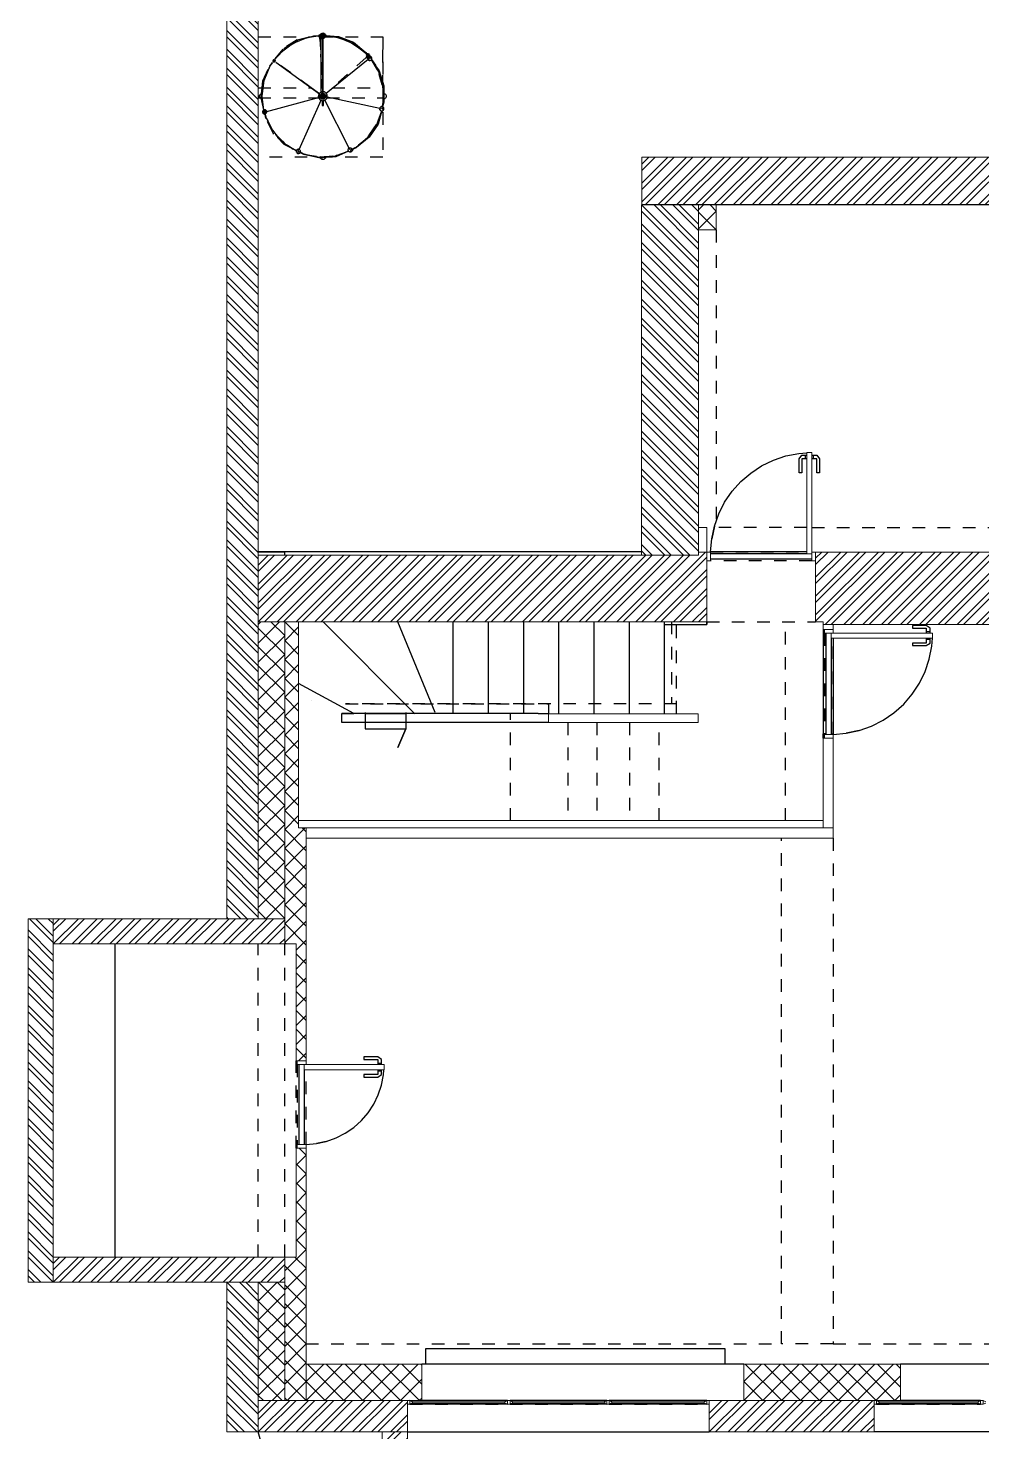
# Model space of a CAD drawing. Header units: metres. Extents: x -0.4 to 24.6, y -3.6 to 22.1.
# Drawn here: x -0.39 to 7.19, y 2.32 to 13.48 of the extents above; entities that cross this region are included whole.
import ezdxf

# ---------------------------------------------------------------- set-up
doc = ezdxf.new("R2010")
doc.units = ezdxf.units.M
doc.linetypes.add('DASH', pattern=[0.2, 0.1, -0.1])
for name, color, linetype in [('01_DALLE_INT-F', 7, 'CONTINUOUS'), ('01_DALLE_INT-R', 7, 'CONTINUOUS'), ('02_MURS_MAISON-F', 7, 'CONTINUOUS'), ('02_MURS_MAISON-R', 7, 'CONTINUOUS'), ('02_MURS_MAISON-S', 7, 'CONTINUOUS'), ('02_MURS_MAISON-S-SH', 7, 'CONTINUOUS'), ('04_MENUISERIE-F', 7, 'CONTINUOUS'), ('04_MENUISERIE-R', 7, 'CONTINUOUS'), ('04_MENUISERIE-S', 7, 'CONTINUOUS'), ('06_CLOISON-F', 7, 'CONTINUOUS'), ('06_CLOISON-R', 7, 'CONTINUOUS'), ('06_CLOISON-S', 7, 'CONTINUOUS'), ('07_DOUBLAGE-F', 7, 'CONTINUOUS'), ('07_DOUBLAGE-R', 7, 'CONTINUOUS'), ('07_DOUBLAGE-S', 7, 'CONTINUOUS'), ('07_DOUBLAGE-S-SH', 7, 'CONTINUOUS'), ('08_MEUBLES___SANITAIRE-F', 7, 'CONTINUOUS'), ('23_TN-F', 7, 'CONTINUOUS'), ('LAYER0-F', 7, 'CONTINUOUS'), ('LAYER0-R', 7, 'CONTINUOUS'), ('LAYER0-S', 7, 'CONTINUOUS'), ('LAYER0-S-SF', 7, 'CONTINUOUS'), ('LAYER0-S-SH', 7, 'CONTINUOUS'), ('Z_02_R_0-R', 7, 'CONTINUOUS'), ('Z_03_R-1-F', 7, 'CONTINUOUS'), ('Z_1_R+1-R', 7, 'CONTINUOUS')]:
    doc.layers.add(name, color=color, linetype=linetype)
pattern_1 = [(45, (0, 0), (-0.07499985, 0.07499985), [])]

msp = doc.modelspace()

# ---------------------------------------------------------------- hatches: boundary and pattern name
at = {"layer": '02_MURS_MAISON-S-SH', "lineweight": 18}
h = msp.add_hatch(dxfattribs=at)
h.set_pattern_fill('NEN metselwerk van baksteen (arcering)', color=256, style=0, pattern_type=2)
h.set_pattern_definition([(-45, (1.18835, 22.00709), (0.07499985, 0.07499985), []), (-45, (1.18835, 21.95709), (0.07499985, 0.07499985), [])])
h.paths.add_polyline_path([(1.188, 22.007), (1.188, 6.396), (1.438, 6.396), (1.438, 21.751), (9.035, 21.751), (8.875, 22.007)], flags=16)
h = msp.add_hatch(dxfattribs=at)
h.set_pattern_fill('NEN metselwerk van baksteen (arcering)', color=256, style=0, pattern_type=2)
h.set_pattern_definition([(225, (13.14335, 12.45137), (0.0749998, -0.0749999), []), (225, (13.09335, 12.45137), (0.0749998, -0.0749999), [])])
h.paths.add_polyline_path([(4.486, 12.451), (4.486, 12.071), (4.938, 12.071), (11.168, 12.071), (13.143, 12.071), (13.143, 12.451)], flags=16)
h = msp.add_hatch(dxfattribs=at)
h.set_pattern_fill('NEN metselwerk van baksteen (arcering)', color=256, style=0, pattern_type=2)
h.set_pattern_definition([(-45, (4.48356, 12.07137), (0.075, 0.075), []), (-45, (4.48356, 12.02137), (0.075, 0.075), [])])
h.paths.add_polyline_path([(4.484, 12.071), (4.484, 9.286), (4.938, 9.286), (4.938, 12.071)], flags=16)
h = msp.add_hatch(dxfattribs=at)
h.set_pattern_fill('NEN metselwerk van baksteen (arcering)', color=256, style=0, pattern_type=2)
h.set_pattern_definition([(45, (1.43835, 8.75637), (-0.075, 0.075), []), (45, (1.48835, 8.75637), (-0.075, 0.075), [])])
h.paths.add_polyline_path([(1.438, 9.286), (1.438, 8.756), (5.003, 8.756), (5.003, 9.311), (4.938, 9.311), (4.938, 9.286)], flags=16)
h = msp.add_hatch(dxfattribs=at)
h.set_pattern_fill('NEN metselwerk van baksteen (arcering)', color=256, style=0, pattern_type=2)
h.set_pattern_definition([(225, (9.56835, 9.31137), (0.075, -0.075), []), (225, (9.51835, 9.31137), (0.075, -0.075), [])])
h.paths.add_polyline_path([(5.868, 9.311), (5.868, 8.756), (5.928, 8.756), (5.928, 8.736), (9.568, 8.736), (9.568, 9.311)], flags=16)
h = msp.add_hatch(dxfattribs=at)
h.set_pattern_fill('NEN metselwerk van baksteen (arcering)', color=256, style=0, pattern_type=2)
h.set_pattern_definition([(135, (-0.19165, 3.50637), (-0.075, -0.075), []), (135, (-0.19165, 3.55637), (-0.075, -0.075), [])])
h.paths.add_polyline_path([(-0.392, 3.506), (-0.192, 3.506), (-0.192, 6.396), (-0.392, 6.396)], flags=16)
h = msp.add_hatch(dxfattribs=at)
h.set_pattern_fill('NEN metselwerk van baksteen (arcering)', color=256, style=0, pattern_type=2)
h.set_pattern_definition([(45, (-0.19165, 6.19637), (-0.075, 0.075), []), (45, (-0.14165, 6.19637), (-0.075, 0.075), [])])
h.paths.add_polyline_path([(-0.192, 6.396), (-0.192, 6.196), (1.648, 6.196), (1.648, 6.396)], flags=16)
h = msp.add_hatch(dxfattribs=at)
h.set_pattern_fill('NEN metselwerk van baksteen (arcering)', color=256, style=0, pattern_type=2)
h.set_pattern_definition([(45, (-0.19165, 3.50637), (-0.075, 0.075), []), (45, (-0.14165, 3.50637), (-0.075, 0.075), [])])
h.paths.add_polyline_path([(-0.192, 3.706), (-0.192, 3.506), (1.648, 3.506), (1.648, 3.706)], flags=16)
h = msp.add_hatch(dxfattribs=at)
h.set_pattern_fill('NEN metselwerk van baksteen (arcering)', color=256, style=0, pattern_type=2)
h.set_pattern_definition([(-45, (1.18835, 3.50637), (0.075, 0.075), []), (-45, (1.18835, 3.45637), (0.075, 0.075), [])])
h.paths.add_polyline_path([(1.188, 3.506), (1.188, 2.316), (1.438, 2.316), (1.438, 3.506)], flags=16)
h = msp.add_hatch(dxfattribs=at)
h.set_pattern_fill('NEN metselwerk van baksteen (arcering)', color=256, style=0, pattern_type=2)
h.set_pattern_definition([(45, (1.43835, 2.31637), (-0.075, 0.075), []), (45, (1.48835, 2.31637), (-0.075, 0.075), [])])
h.paths.add_polyline_path([(1.438, 2.316), (2.624, 2.316), (2.624, 2.566), (1.438, 2.566)], flags=16)
h = msp.add_hatch(dxfattribs=at)
h.set_pattern_fill('NEN metselwerk van baksteen (arcering)', color=256, style=0, pattern_type=2)
h.set_pattern_definition([(45, (5.02315, 2.31637), (-0.075, 0.075), []), (45, (5.07315, 2.31637), (-0.075, 0.075), [])])
h.paths.add_polyline_path([(5.023, 2.316), (6.333, 2.316), (6.333, 2.566), (5.023, 2.566)], flags=16)
h = msp.add_hatch(dxfattribs=at)
h.set_pattern_fill('NEN metselwerk van baksteen (arcering)', color=256, style=0, pattern_type=2)
h.set_pattern_definition([(45, (2.42396, 2.21637), (-0.075, 0.075), []), (45, (2.47396, 2.21637), (-0.075, 0.075), [])])
h.paths.add_polyline_path([(2.424, 2.316), (2.424, 2.216), (2.624, 2.216), (2.624, 2.316)], flags=16)
at = {"layer": '07_DOUBLAGE-S-SH', "lineweight": 18}
h = msp.add_hatch(dxfattribs=at)
h.set_pattern_fill('NEN loofhout', color=256, style=0, pattern_type=2)
h.set_pattern_definition([(135, (5.07835, 11.87137), (-0.075, -0.075), []), (225, (5.07835, 11.87137), (0.075, -0.075), [])])
h.paths.add_polyline_path([(4.938, 11.871), (5.078, 11.871), (5.078, 12.071), (4.938, 12.071)], flags=16)
h = msp.add_hatch(dxfattribs=at)
h.set_pattern_fill('NEN loofhout', color=256, style=0, pattern_type=2)
h.set_pattern_definition([(135, (1.64835, 6.39637), (-0.075, -0.075), []), (225, (1.64835, 6.39637), (0.075, -0.075), [])])
h.paths.add_polyline_path([(1.438, 6.396), (1.648, 6.396), (1.648, 8.756), (1.438, 8.756)], flags=16)
h = msp.add_hatch(dxfattribs=at)
h.set_pattern_fill('NEN loofhout', color=256, style=0, pattern_type=2)
h.set_pattern_definition([(-45, (1.64835, 8.75637), (0.075, 0.075), []), (45, (1.64835, 8.75637), (-0.075, 0.075), [])])
h.paths.add_polyline_path([(1.648, 8.756), (1.648, 6.196), (1.738, 6.196), (1.738, 5.266), (1.818, 5.266), (1.818, 7.119), (1.758, 7.119), (1.758, 8.756)], flags=16)
h = msp.add_hatch(dxfattribs=at)
h.set_pattern_fill('NEN loofhout', color=256, style=0, pattern_type=2)
h.set_pattern_definition([(135, (1.81835, 2.56637), (-0.075, -0.075), []), (225, (1.81835, 2.56637), (0.075, -0.075), [])])
h.paths.add_polyline_path([(1.648, 3.706), (1.648, 2.566), (1.818, 2.566), (1.818, 4.571), (1.738, 4.571), (1.738, 3.706)], flags=16)
h = msp.add_hatch(dxfattribs=at)
h.set_pattern_fill('NEN loofhout', color=256, style=0, pattern_type=2)
h.set_pattern_definition([(-45, (1.43835, 3.50637), (0.075, 0.075), []), (45, (1.43835, 3.50637), (-0.075, 0.075), [])])
h.paths.add_polyline_path([(1.438, 3.506), (1.438, 2.566), (1.648, 2.566), (1.648, 3.506)], flags=16)
h = msp.add_hatch(dxfattribs=at)
h.set_pattern_fill('NEN loofhout', color=256, style=0, pattern_type=2)
h.set_pattern_definition([(45, (1.81835, 2.56637), (-0.075, 0.075), []), (135, (1.81835, 2.56637), (-0.075, -0.075), [])])
h.paths.add_polyline_path([(1.818, 2.856), (1.818, 2.566), (2.738, 2.566), (2.738, 2.856)], flags=16)
h = msp.add_hatch(dxfattribs=at)
h.set_pattern_fill('NEN loofhout', color=256, style=0, pattern_type=2)
h.set_pattern_definition([(45, (5.29835, 2.56637), (-0.075, 0.075), []), (135, (5.29835, 2.56637), (-0.075, -0.075), [])])
h.paths.add_polyline_path([(5.298, 2.856), (5.298, 2.566), (6.543, 2.566), (6.543, 2.856)], flags=16)
at = {"layer": 'LAYER0-S-SF', "true_color": 0xf4f4f4}
for points in [[(1.555, 13.216), (1.556, 13.213), (1.556, 13.211), (1.558, 13.21), (1.56, 13.208), (1.562, 13.207), (1.564, 13.207), (1.566, 13.207), (1.568, 13.208), (1.57, 13.21), (1.571, 13.211), (1.572, 13.213), (1.572, 13.216), (1.572, 13.218), (1.571, 13.22), (1.57, 13.222), (1.568, 13.223), (1.566, 13.224), (1.564, 13.224), (1.562, 13.224), (1.56, 13.223), (1.558, 13.222), (1.556, 13.22), (1.556, 13.218)], [(1.93, 12.934), (1.931, 12.928), (1.933, 12.923), (1.936, 12.919), (1.941, 12.915), (1.946, 12.913), (1.952, 12.912), (1.957, 12.913), (1.962, 12.915), (1.967, 12.919), (1.97, 12.923), (1.972, 12.928), (1.973, 12.934), (1.972, 12.94), (1.97, 12.945), (1.967, 12.949), (1.962, 12.953), (1.957, 12.955), (1.952, 12.956), (1.946, 12.955), (1.941, 12.953), (1.936, 12.949), (1.933, 12.945), (1.931, 12.94)], [(1.48, 12.809), (1.481, 12.807), (1.482, 12.805), (1.483, 12.803), (1.485, 12.802), (1.487, 12.801), (1.49, 12.801), (1.492, 12.802), (1.494, 12.803), (1.495, 12.805), (1.496, 12.806), (1.497, 12.809), (1.497, 12.811), (1.497, 12.813), (1.496, 12.815), (1.494, 12.817), (1.492, 12.818), (1.49, 12.818), (1.488, 12.818), (1.486, 12.818), (1.484, 12.817), (1.482, 12.815), (1.481, 12.813), (1.48, 12.811)]]:
    msp.add_hatch(color=7, dxfattribs=at).paths.add_polyline_path(points, flags=16)
at = {"layer": 'LAYER0-S-SH', "lineweight": 18, "true_color": 0x6e6e6e}
h = msp.add_hatch(dxfattribs=at)
h.set_pattern_fill('Skalp default', color=8, style=0, pattern_type=2)
h.set_pattern_definition(pattern_1)
h.paths.add_polyline_path([(1.555, 13.216), (1.556, 13.213), (1.556, 13.211), (1.558, 13.21), (1.56, 13.208), (1.562, 13.207), (1.564, 13.207), (1.566, 13.207), (1.568, 13.208), (1.57, 13.21), (1.571, 13.211), (1.572, 13.213), (1.572, 13.216), (1.572, 13.218), (1.571, 13.22), (1.57, 13.222), (1.568, 13.223), (1.566, 13.224), (1.564, 13.224), (1.562, 13.224), (1.56, 13.223), (1.558, 13.222), (1.556, 13.22), (1.556, 13.218)], flags=16)
h = msp.add_hatch(dxfattribs=at)
h.set_pattern_fill('Skalp default', color=8, style=0, pattern_type=2)
h.set_pattern_definition(pattern_1)
h.paths.add_polyline_path([(1.93, 12.934), (1.931, 12.928), (1.933, 12.923), (1.936, 12.919), (1.941, 12.915), (1.946, 12.913), (1.952, 12.912), (1.957, 12.913), (1.962, 12.915), (1.967, 12.919), (1.97, 12.923), (1.972, 12.928), (1.973, 12.934), (1.972, 12.94), (1.97, 12.945), (1.967, 12.949), (1.962, 12.953), (1.957, 12.955), (1.952, 12.956), (1.946, 12.955), (1.941, 12.953), (1.936, 12.949), (1.933, 12.945), (1.931, 12.94)], flags=16)
h = msp.add_hatch(dxfattribs=at)
h.set_pattern_fill('Skalp default', color=8, style=0, pattern_type=2)
h.set_pattern_definition(pattern_1)
h.paths.add_polyline_path([(1.48, 12.809), (1.481, 12.807), (1.482, 12.805), (1.483, 12.803), (1.485, 12.802), (1.487, 12.801), (1.49, 12.801), (1.492, 12.802), (1.494, 12.803), (1.495, 12.805), (1.496, 12.806), (1.497, 12.809), (1.497, 12.811), (1.497, 12.813), (1.496, 12.815), (1.494, 12.817), (1.492, 12.818), (1.49, 12.818), (1.488, 12.818), (1.486, 12.818), (1.484, 12.817), (1.482, 12.815), (1.481, 12.813), (1.48, 12.811)], flags=16)

# ---------------------------------------------------------------- linework, layer by layer
at = {"layer": '01_DALLE_INT-F', "color": 7}
for points in [[(1.953, 8.757), (2.672, 8.036), (2.683, 8.027)], [(2.845, 8.036), (2.547, 8.757)], [(2.988, 8.036), (2.988, 8.757)], [(3.268, 8.036), (3.268, 8.757)], [(3.548, 8.036), (3.548, 8.757)], [(3.828, 8.027), (3.828, 8.757)], [(4.108, 8.027), (4.108, 8.757)], [(4.388, 8.027), (4.388, 8.757)], [(4.668, 8.027), (4.668, 8.757)], [(2.683, 8.027), (2.197, 8.027), (1.758, 8.266)], [(1.861, 8.128), (1.861, 8.127)], [(2.288, 8.036), (2.288, 7.906)], [(2.61, 8.036), (2.61, 7.906), (2.547, 7.756)], [(2.288, 8.027), (2.61, 8.027)], [(3.663, 8.027), (3.743, 8.027)], [(2.288, 7.906), (2.61, 7.906)], [(2.547, 7.756), (2.61, 7.906)]]:
    msp.add_lwpolyline(points, dxfattribs=at)
at = {"layer": '01_DALLE_INT-R', "color": 7, "linetype": 'DASH'}
for points in [[(4.763, 8.027), (4.763, 8.757)], [(1.758, 8.266), (1.758, 8.262)]]:
    msp.add_lwpolyline(points, dxfattribs=at)
at = {"layer": '02_MURS_MAISON-F', "color": 7}
for points in [[(2.623, 2.317), (5.023, 2.317)], [(8.893, 2.317), (6.333, 2.317)]]:
    msp.add_lwpolyline(points, dxfattribs=at)
at = {"layer": '02_MURS_MAISON-R', "color": 7, "linetype": 'DASH'}
for points in [[(5.003, 8.757), (5.868, 8.757)], [(5.628, 7.176), (5.628, 8.757)], [(5.598, 3.016), (5.598, 7.036)], [(6.008, 7.036), (6.008, 3.016)], [(1.438, 3.706), (1.438, 6.196)], [(1.738, 4.571), (1.738, 5.266)], [(6.008, 3.016), (5.598, 3.016)]]:
    msp.add_lwpolyline(points, dxfattribs=at)
at = {"layer": '02_MURS_MAISON-S', "lineweight": 0}
for points in [[(1.188, 22.007), (1.188, 6.396), (1.438, 6.396), (1.438, 21.751), (9.035, 21.751), (8.875, 22.007)], [(4.486, 12.451), (4.486, 12.071), (4.938, 12.071), (11.168, 12.071), (13.143, 12.071), (13.143, 12.451)], [(4.484, 12.071), (4.484, 9.286), (4.938, 9.286), (4.938, 12.071)], [(1.438, 9.286), (1.438, 8.756), (5.003, 8.756), (5.003, 9.311), (4.938, 9.311), (4.938, 9.286)], [(5.868, 9.311), (5.868, 8.756), (5.928, 8.756), (5.928, 8.736), (9.568, 8.736), (9.568, 9.311)], [(-0.392, 3.506), (-0.192, 3.506), (-0.192, 6.396), (-0.392, 6.396)], [(-0.192, 6.396), (-0.192, 6.196), (1.648, 6.196), (1.648, 6.396)], [(-0.192, 3.706), (-0.192, 3.506), (1.648, 3.506), (1.648, 3.706)], [(1.188, 3.506), (1.188, 2.316), (1.438, 2.316), (1.438, 3.506)], [(1.438, 2.316), (2.624, 2.316), (2.624, 2.566), (1.438, 2.566)], [(5.023, 2.316), (6.333, 2.316), (6.333, 2.566), (5.023, 2.566)], [(2.424, 2.316), (2.424, 2.216), (2.624, 2.216), (2.624, 2.316)]]:
    msp.add_lwpolyline(points, close=True, dxfattribs=at)
at = {"layer": '04_MENUISERIE-F', "color": 7}
for points in [[(5.033, 9.312), (5.042, 9.415), (5.064, 9.517), (5.098, 9.615), (5.145, 9.708), (5.204, 9.794), (5.274, 9.871), (5.353, 9.939), (5.439, 9.996), (5.533, 10.042), (5.632, 10.075), (5.734, 10.095), (5.798, 10.099)], [(5.738, 9.941), (5.738, 10.051), (5.758, 10.081)], [(5.758, 10.081), (5.798, 10.081)], [(5.798, 10.051), (5.758, 10.051)], [(5.758, 10.051), (5.758, 9.941)], [(5.788, 10.051), (5.788, 10.081)], [(5.838, 10.081), (5.878, 10.081)], [(5.878, 10.051), (5.838, 10.051)], [(5.848, 10.081), (5.848, 10.051)], [(5.878, 10.081), (5.898, 10.051), (5.898, 9.941)], [(5.878, 9.941), (5.878, 10.051)], [(5.758, 9.941), (5.738, 9.941)], [(5.898, 9.941), (5.878, 9.941)], [(5.064, 9.517), (5.042, 9.415)], [(5.798, 9.297), (5.033, 9.297)], [(5.033, 9.256), (5.838, 9.256)], [(6.778, 8.706), (6.748, 8.727), (6.638, 8.727)], [(6.638, 8.727), (6.638, 8.706)], [(6.638, 8.706), (6.748, 8.706)], [(6.748, 8.706), (6.748, 8.667)], [(6.778, 8.667), (6.778, 8.706)], [(5.953, 7.861), (5.953, 8.667)], [(5.993, 8.626), (5.993, 7.861)], [(6.008, 7.861), (6.112, 7.87), (6.214, 7.892), (6.312, 7.926), (6.405, 7.974), (6.49, 8.032), (6.568, 8.102), (6.636, 8.181), (6.693, 8.268), (6.739, 8.362), (6.772, 8.46), (6.792, 8.562), (6.796, 8.626)], [(6.778, 8.677), (6.748, 8.677)], [(6.748, 8.626), (6.748, 8.587)], [(6.748, 8.617), (6.778, 8.617)], [(6.778, 8.587), (6.778, 8.626)], [(6.798, 8.666), (6.798, 8.667)], [(6.748, 8.587), (6.638, 8.587)], [(6.638, 8.587), (6.638, 8.567)], [(6.638, 8.567), (6.748, 8.567), (6.778, 8.587)], [(6.214, 7.892), (6.112, 7.87)], [(2.418, 5.276), (2.388, 5.297), (2.278, 5.297)], [(2.278, 5.297), (2.278, 5.276)], [(2.278, 5.276), (2.388, 5.276)], [(2.388, 5.276), (2.388, 5.237)], [(2.418, 5.246), (2.388, 5.246)], [(2.418, 5.237), (2.418, 5.276)], [(1.763, 4.602), (1.763, 5.237)], [(1.803, 5.196), (1.803, 4.602)], [(1.818, 4.602), (1.9, 4.608), (1.979, 4.625), (2.056, 4.653), (2.129, 4.69), (2.197, 4.736), (2.258, 4.791), (2.311, 4.853), (2.356, 4.922), (2.391, 4.996), (2.417, 5.074), (2.433, 5.155), (2.436, 5.196)], [(2.388, 5.157), (2.278, 5.157)], [(2.278, 5.157), (2.278, 5.137)], [(2.278, 5.137), (2.388, 5.137), (2.418, 5.157)], [(2.388, 5.196), (2.388, 5.157)], [(2.388, 5.187), (2.418, 5.187)], [(2.418, 5.157), (2.418, 5.196)], [(1.979, 4.625), (1.9, 4.608)], [(3.419, 2.537), (2.644, 2.537)], [(3.419, 2.567), (2.738, 2.567)], [(4.208, 2.567), (3.439, 2.567)], [(4.208, 2.537), (3.439, 2.537)], [(5.003, 2.567), (4.228, 2.567)], [(5.003, 2.537), (4.228, 2.537)], [(7.18, 2.537), (6.353, 2.537)], [(7.18, 2.567), (6.543, 2.567)]]:
    msp.add_lwpolyline(points, dxfattribs=at)
at = {"layer": '04_MENUISERIE-R', "color": 7, "linetype": 'DASH'}
for points in [[(5.033, 9.312), (5.798, 9.312)], [(5.838, 9.241), (5.033, 9.241)], [(5.938, 8.666), (5.938, 7.861)], [(6.008, 7.861), (6.008, 8.626)], [(1.748, 5.236), (1.748, 4.601)], [(2.644, 2.536), (3.419, 2.536)], [(3.419, 2.566), (2.738, 2.566)], [(4.208, 2.566), (3.439, 2.566)], [(3.439, 2.536), (4.208, 2.536)], [(5.003, 2.566), (4.228, 2.566)], [(4.228, 2.536), (5.003, 2.536)], [(6.353, 2.536), (7.18, 2.536)], [(7.18, 2.566), (6.543, 2.566)]]:
    msp.add_lwpolyline(points, dxfattribs=at)
at = {"layer": '04_MENUISERIE-S', "lineweight": 0}
for points in [[(5.798, 9.296), (5.838, 9.296), (5.838, 10.101), (5.798, 10.101)], [(5.003, 9.241), (5.033, 9.241), (5.033, 9.311), (5.003, 9.311)], [(5.838, 9.241), (5.868, 9.241), (5.868, 9.311), (5.838, 9.311)], [(5.938, 8.666), (6.008, 8.666), (6.008, 8.696), (5.938, 8.696)], [(5.993, 8.626), (6.798, 8.626), (6.798, 8.666), (5.993, 8.666)], [(5.938, 7.831), (6.008, 7.831), (6.008, 7.861), (5.938, 7.861)], [(1.748, 5.236), (1.818, 5.236), (1.818, 5.266), (1.748, 5.266)], [(1.803, 5.196), (2.438, 5.196), (2.438, 5.236), (1.803, 5.236)], [(1.748, 4.571), (1.818, 4.571), (1.818, 4.601), (1.748, 4.601)], [(2.624, 2.566), (2.624, 2.536), (2.644, 2.536), (2.664, 2.546), (2.644, 2.536), (2.644, 2.566), (2.664, 2.556), (2.644, 2.566)], [(2.664, 2.546), (3.399, 2.546), (3.399, 2.556), (2.664, 2.556)], [(3.419, 2.566), (3.419, 2.536), (3.399, 2.546), (3.419, 2.536), (3.439, 2.536), (3.459, 2.546), (3.439, 2.536), (3.439, 2.566), (3.459, 2.556), (3.439, 2.566), (3.419, 2.566), (3.399, 2.556)], [(3.459, 2.546), (4.193, 2.546), (4.193, 2.556), (3.459, 2.556)], [(4.208, 2.566), (4.208, 2.536), (4.188, 2.546), (4.208, 2.536), (4.228, 2.536), (4.248, 2.546), (4.228, 2.536), (4.228, 2.566), (4.248, 2.556), (4.228, 2.566), (4.208, 2.566), (4.188, 2.556)], [(4.248, 2.546), (4.983, 2.546), (4.983, 2.556), (4.248, 2.556)], [(5.003, 2.566), (5.003, 2.536), (4.983, 2.546), (5.003, 2.536), (5.023, 2.536), (5.023, 2.566), (5.003, 2.566), (4.983, 2.556)], [(6.333, 2.566), (6.333, 2.536), (6.353, 2.536), (6.373, 2.546), (6.353, 2.536), (6.353, 2.566), (6.373, 2.556), (6.353, 2.566)], [(6.373, 2.546), (7.16, 2.546), (7.16, 2.556), (6.373, 2.556)], [(7.18, 2.566), (7.18, 2.536), (7.16, 2.546), (7.18, 2.536), (7.2, 2.536), (7.22, 2.546), (7.2, 2.536), (7.2, 2.566), (7.22, 2.556), (7.2, 2.566), (7.18, 2.566), (7.16, 2.556)]]:
    msp.add_lwpolyline(points, close=True, dxfattribs=at)
at = {"layer": '06_CLOISON-F', "color": 7}
for points in [[(2.103, 7.956), (2.103, 8.027)], [(2.103, 8.027), (2.197, 8.027)], [(2.197, 8.027), (2.103, 8.027)], [(3.743, 7.956), (2.103, 7.956)], [(3.663, 8.027), (2.683, 8.027)]]:
    msp.add_lwpolyline(points, dxfattribs=at)
at = {"layer": '06_CLOISON-R', "color": 7, "linetype": 'DASH'}
msp.add_lwpolyline([(5.928, 8.696), (5.928, 7.831)], dxfattribs=at)
at = {"layer": '06_CLOISON-S', "lineweight": 0}
for points in [[(4.938, 9.506), (4.938, 9.311), (5.003, 9.311), (5.003, 9.506)], [(5.928, 8.736), (5.928, 8.696), (6.008, 8.696), (6.008, 8.736)], [(3.744, 7.956), (4.935, 7.956), (4.935, 8.026), (3.744, 8.026)], [(5.928, 7.831), (5.928, 7.119), (6.008, 7.119), (6.008, 7.831)], [(1.758, 7.176), (1.758, 7.119), (5.928, 7.119), (5.928, 7.176)], [(1.818, 7.036), (6.008, 7.036), (6.008, 7.119), (1.818, 7.119)]]:
    msp.add_lwpolyline(points, close=True, dxfattribs=at)
at = {"layer": '07_DOUBLAGE-F', "color": 7}
for points in [[(2.738, 2.857), (5.298, 2.857)], [(6.543, 2.857), (9.103, 2.857)]]:
    msp.add_lwpolyline(points, dxfattribs=at)
at = {"layer": '07_DOUBLAGE-R', "color": 7, "linetype": 'DASH'}
for points in [[(5.078, 11.871), (5.078, 9.506)], [(5.798, 9.506), (5.003, 9.506)], [(5.838, 9.506), (10.59, 9.506)], [(1.648, 3.706), (1.648, 6.196)], [(1.818, 4.601), (1.818, 5.196)], [(1.818, 3.016), (5.598, 3.016)], [(6.008, 3.016), (12.718, 3.016)]]:
    msp.add_lwpolyline(points, dxfattribs=at)
at = {"layer": '07_DOUBLAGE-S', "lineweight": 0}
for points in [[(4.938, 11.871), (5.078, 11.871), (5.078, 12.071), (4.938, 12.071)], [(1.438, 6.396), (1.648, 6.396), (1.648, 8.756), (1.438, 8.756)], [(1.648, 8.756), (1.648, 6.196), (1.738, 6.196), (1.738, 5.266), (1.818, 5.266), (1.818, 7.119), (1.758, 7.119), (1.758, 8.756)], [(1.648, 3.706), (1.648, 2.566), (1.818, 2.566), (1.818, 4.571), (1.738, 4.571), (1.738, 3.706)], [(1.438, 3.506), (1.438, 2.566), (1.648, 2.566), (1.648, 3.506)], [(1.818, 2.856), (1.818, 2.566), (2.738, 2.566), (2.738, 2.856)], [(5.298, 2.856), (5.298, 2.566), (6.543, 2.566), (6.543, 2.856)]]:
    msp.add_lwpolyline(points, close=True, dxfattribs=at)
at = {"layer": '08_MEUBLES___SANITAIRE-F', "color": 7}
for points in [[(5.148, 2.977), (2.768, 2.977)], [(2.768, 2.977), (2.768, 2.857)], [(5.148, 2.857), (5.148, 2.977)]]:
    msp.add_lwpolyline(points, dxfattribs=at)
at = {"layer": '23_TN-F', "color": 7}
msp.add_lwpolyline([(3.119, -3.61), (1.438, 2.317)], dxfattribs=at)
at = {"layer": 'LAYER0-F', "color": 7}
for points in [[(1.573, 13.23), (1.609, 13.277), (1.709, 13.354), (1.826, 13.402), (1.929, 13.416), (1.936, 13.417), (1.936, 13.417)], [(1.936, 13.397), (1.935, 13.398), (1.931, 13.402), (1.929, 13.408), (1.928, 13.414), (1.929, 13.416), (1.929, 13.42), (1.931, 13.426), (1.935, 13.43), (1.94, 13.434), (1.945, 13.436), (1.952, 13.437), (1.958, 13.436), (1.963, 13.434), (1.968, 13.43), (1.972, 13.426), (1.974, 13.42), (1.974, 13.416), (1.974, 13.416), (1.975, 13.414)], [(1.929, 13.416), (1.928, 13.414)], [(1.964, 13.399), (1.966, 13.402), (1.968, 13.406), (1.969, 13.411), (1.968, 13.415), (1.968, 13.416), (1.968, 13.417), (1.966, 13.419), (1.964, 13.423), (1.96, 13.426), (1.956, 13.427), (1.952, 13.428), (1.947, 13.427), (1.943, 13.426), (1.939, 13.423), (1.937, 13.419), (1.936, 13.417), (1.935, 13.415), (1.934, 13.411), (1.935, 13.406), (1.936, 13.405), (1.936, 13.404), (1.937, 13.402), (1.938, 13.401), (1.939, 13.399), (1.94, 13.398), (1.943, 13.396), (1.944, 13.396), (1.947, 13.394), (1.947, 13.394), (1.952, 13.394), (1.956, 13.394), (1.96, 13.396), (1.964, 13.399)], [(1.937, 13.414), (1.936, 13.414)], [(1.936, 13.414), (1.936, 12.965)], [(1.936, 13.407), (1.936, 13.414)], [(1.936, 13.397), (1.936, 13.397)], [(1.938, 13.417), (1.941, 13.417)], [(1.94, 13.394), (1.94, 13.394), (1.938, 13.396)], [(1.938, 13.396), (1.94, 13.394)], [(1.952, 13.414), (1.94, 13.414)], [(1.945, 13.405), (1.944, 13.407), (1.944, 13.408), (1.943, 13.409), (1.943, 13.411), (1.943, 13.413), (1.944, 13.414), (1.944, 13.414), (1.944, 13.415), (1.945, 13.417), (1.947, 13.418)], [(1.944, 13.415), (1.944, 13.414)], [(1.944, 13.414), (1.944, 13.414)], [(1.947, 13.392), (1.945, 13.392), (1.944, 13.393)], [(1.944, 13.393), (1.945, 13.392)], [(1.945, 13.418), (1.947, 13.418)], [(1.945, 13.418), (1.947, 13.418)], [(1.947, 13.403), (1.947, 13.403), (1.949, 13.402), (1.952, 13.402), (1.954, 13.402)], [(1.949, 13.418), (1.952, 13.419), (1.954, 13.418)], [(1.954, 13.419), (1.952, 13.419), (1.949, 13.419)], [(1.954, 13.418), (1.952, 13.419)], [(1.952, 13.402), (1.952, 13.417)], [(1.952, 13.417), (1.953, 13.417)], [(1.952, 13.417), (1.952, 13.414)], [(1.952, 13.399), (1.952, 13.396)], [(1.952, 13.394), (1.952, 12.969)], [(1.952, 12.969), (1.952, 13.394)], [(1.955, 13.417), (1.958, 13.417)], [(1.955, 13.417), (1.957, 13.417), (1.958, 13.417)], [(1.957, 13.417), (1.956, 13.418)], [(1.956, 13.418), (1.959, 13.418)], [(1.956, 13.418), (1.956, 13.418)], [(1.956, 13.403), (1.958, 13.405)], [(1.96, 13.413), (1.959, 13.415), (1.958, 13.417), (1.958, 13.417), (1.957, 13.417)], [(1.957, 13.417), (1.958, 13.417)], [(1.959, 13.407), (1.96, 13.409), (1.96, 13.411)], [(1.96, 13.411), (1.96, 13.409)], [(1.961, 13.416), (1.962, 13.416)], [(1.962, 13.417), (1.963, 13.417)], [(1.962, 13.417), (1.962, 13.417)], [(1.966, 13.402), (1.964, 13.399)], [(1.965, 13.417), (1.968, 13.417), (1.971, 13.416), (1.974, 13.416), (2.077, 13.402), (2.194, 13.354), (2.294, 13.277), (2.312, 13.254), (2.315, 13.25), (2.315, 13.25)], [(1.965, 13.416), (1.968, 13.415), (1.975, 13.414), (2.077, 13.401), (2.193, 13.353), (2.293, 13.276), (2.314, 13.249), (2.314, 13.249)], [(1.965, 13.416), (1.968, 13.416), (1.971, 13.416), (1.974, 13.416), (2.077, 13.409), (2.194, 13.363), (2.294, 13.281), (2.312, 13.254), (2.314, 13.25), (2.315, 13.249)], [(1.975, 13.414), (1.968, 13.415)], [(1.709, 13.354), (1.609, 13.277)], [(2.312, 13.254), (2.294, 13.281)], [(1.481, 12.826), (1.47, 12.911), (1.467, 12.934), (1.47, 12.957), (1.483, 13.06), (1.532, 13.176), (1.552, 13.203)], [(1.482, 12.826), (1.471, 12.911), (1.468, 12.934), (1.471, 12.957), (1.485, 13.059), (1.533, 13.176), (1.553, 13.202)], [(1.578, 13.206), (1.924, 12.954)], [(2.313, 13.226), (2.311, 13.225), (1.978, 12.956)], [(2.312, 13.254), (2.294, 13.277)], [(2.336, 13.224), (2.337, 13.225), (2.339, 13.227), (2.341, 13.231), (2.341, 13.236), (2.341, 13.24), (2.339, 13.244), (2.336, 13.248), (2.333, 13.251), (2.328, 13.252), (2.324, 13.253), (2.32, 13.252), (2.315, 13.251), (2.315, 13.25), (2.314, 13.25), (2.314, 13.249), (2.312, 13.248), (2.309, 13.244), (2.308, 13.24), (2.307, 13.236), (2.308, 13.231), (2.309, 13.227), (2.311, 13.225), (2.312, 13.224), (2.315, 13.221), (2.32, 13.219), (2.324, 13.219), (2.328, 13.219), (2.333, 13.221), (2.336, 13.224)], [(2.32, 13.219), (2.315, 13.221)], [(2.32, 13.243), (2.319, 13.243), (2.319, 13.242), (2.318, 13.242), (2.317, 13.24)], [(2.318, 13.23), (2.318, 13.23), (2.317, 13.231)], [(2.317, 13.231), (2.318, 13.23)], [(2.321, 13.233), (2.318, 13.23)], [(2.319, 13.243), (2.322, 13.239)], [(2.319, 13.242), (2.321, 13.239)], [(2.322, 13.24), (2.323, 13.239)], [(2.326, 13.244), (2.324, 13.244)], [(2.324, 13.238), (2.325, 13.237)], [(2.324, 13.227), (2.326, 13.227)], [(2.331, 13.24), (2.33, 13.242), (2.328, 13.243)], [(2.328, 13.237), (2.329, 13.236)], [(2.328, 13.237), (2.329, 13.236)], [(2.333, 13.236), (2.332, 13.238)], [(2.335, 13.226), (2.336, 13.224), (2.341, 13.216), (2.384, 13.145), (2.393, 13.131), (2.4, 13.106), (2.424, 13.026), (2.429, 13.01), (2.43, 12.984), (2.43, 12.957), (2.43, 12.95), (2.431, 12.948), (2.431, 12.942), (2.431, 12.938), (2.431, 12.934), (2.431, 12.92)], [(2.336, 13.226), (2.337, 13.225), (2.369, 13.18), (2.371, 13.176), (2.371, 13.176), (2.384, 13.145)], [(2.341, 13.216), (2.369, 13.18)], [(2.369, 13.18), (2.371, 13.176), (2.4, 13.135), (2.437, 13.016), (2.437, 12.957), (2.436, 12.911), (2.436, 12.886), (2.425, 12.851)], [(2.371, 13.176), (2.371, 13.176)], [(2.4, 13.106), (2.42, 13.06), (2.424, 13.026)], [(2.424, 13.026), (2.4, 13.106)], [(2.424, 13.026), (2.42, 13.06)], [(1.471, 12.911), (1.47, 12.911), (1.466, 12.912), (1.46, 12.914), (1.455, 12.918), (1.451, 12.923), (1.449, 12.928), (1.448, 12.934), (1.449, 12.94), (1.451, 12.946), (1.455, 12.951), (1.46, 12.954), (1.466, 12.956), (1.47, 12.957), (1.471, 12.957)], [(1.47, 12.957), (1.466, 12.956)], [(1.961, 12.901), (1.967, 12.903), (1.969, 12.904), (1.976, 12.909), (1.982, 12.917), (1.985, 12.925), (1.985, 12.927), (1.986, 12.934), (1.985, 12.943), (1.982, 12.952), (1.978, 12.956), (1.976, 12.959), (1.969, 12.964), (1.961, 12.968), (1.952, 12.969), (1.947, 12.968), (1.944, 12.968), (1.943, 12.968), (1.94, 12.967), (1.938, 12.966), (1.936, 12.965), (1.936, 12.965), (1.934, 12.964), (1.927, 12.959), (1.924, 12.954), (1.921, 12.952), (1.918, 12.943), (1.917, 12.934), (1.918, 12.925), (1.921, 12.917), (1.927, 12.909), (1.934, 12.904), (1.938, 12.903), (1.943, 12.901), (1.952, 12.899), (1.961, 12.901)], [(2.424, 12.85), (2.424, 12.851), (2.426, 12.859), (2.432, 12.884), (2.432, 12.901), (2.431, 12.911), (2.431, 12.95)], [(2.43, 12.984), (2.433, 12.957), (2.436, 12.934), (2.433, 12.911), (2.432, 12.901)], [(2.43, 12.957), (2.433, 12.957), (2.437, 12.957), (2.437, 12.956), (2.443, 12.954), (2.448, 12.951), (2.452, 12.946), (2.454, 12.94), (2.455, 12.934), (2.454, 12.928), (2.452, 12.923), (2.448, 12.918), (2.443, 12.914), (2.437, 12.912), (2.436, 12.911), (2.433, 12.911), (2.432, 12.911), (2.431, 12.911)], [(2.431, 12.95), (2.43, 12.95)], [(2.437, 12.957), (2.437, 13.016)], [(1.505, 12.814), (1.918, 12.925)], [(1.763, 12.51), (1.764, 12.512), (1.938, 12.903)], [(1.967, 12.903), (1.961, 12.901)], [(2.163, 12.52), (2.161, 12.522), (1.967, 12.903)], [(2.406, 12.838), (2.404, 12.838), (1.985, 12.927)], [(2.403, 12.832), (2.405, 12.827), (2.407, 12.824), (2.41, 12.821), (2.414, 12.818), (2.419, 12.817), (2.423, 12.817), (2.427, 12.819), (2.431, 12.821), (2.434, 12.824), (2.436, 12.828), (2.437, 12.833), (2.437, 12.837), (2.436, 12.841), (2.434, 12.845), (2.43, 12.848), (2.426, 12.85), (2.425, 12.851), (2.424, 12.851), (2.422, 12.852), (2.418, 12.851), (2.413, 12.85), (2.409, 12.848), (2.406, 12.844), (2.404, 12.841), (2.404, 12.838), (2.403, 12.836), (2.403, 12.832)], [(2.412, 12.835), (2.412, 12.836), (2.412, 12.838)], [(2.412, 12.838), (2.412, 12.836)], [(2.416, 12.835), (2.412, 12.836)], [(2.423, 12.842), (2.423, 12.843), (2.422, 12.843), (2.421, 12.843), (2.419, 12.843)], [(2.422, 12.843), (2.421, 12.839)], [(2.423, 12.843), (2.422, 12.839)], [(2.423, 12.837), (2.423, 12.835)], [(2.426, 12.859), (2.425, 12.851), (2.425, 12.85)], [(2.425, 12.851), (2.425, 12.85)], [(2.425, 12.85), (2.425, 12.851)], [(2.428, 12.838), (2.427, 12.84)], [(2.428, 12.831), (2.429, 12.833), (2.429, 12.836)], [(2.431, 12.919), (2.431, 12.911)], [(2.433, 12.911), (2.436, 12.934)], [(1.496, 12.778), (1.49, 12.793)], [(1.493, 12.793), (1.496, 12.778), (1.5, 12.761), (1.513, 12.738), (1.552, 12.665), (1.561, 12.65), (1.578, 12.631), (1.636, 12.571), (1.647, 12.559), (1.669, 12.545), (1.74, 12.502)], [(1.552, 12.665), (1.532, 12.692), (1.513, 12.738)], [(1.513, 12.738), (1.532, 12.692)], [(2.42, 12.82), (2.42, 12.817), (2.412, 12.791), (2.39, 12.712), (2.32, 12.608), (2.219, 12.527), (2.201, 12.52), (2.185, 12.513), (2.184, 12.513)], [(2.184, 12.514), (2.184, 12.514), (2.209, 12.526), (2.215, 12.529), (2.235, 12.546), (2.306, 12.606), (2.311, 12.611), (2.326, 12.632), (2.378, 12.709), (2.382, 12.715), (2.391, 12.739), (2.419, 12.817)], [(2.421, 12.82), (2.421, 12.817), (2.42, 12.809), (2.412, 12.791), (2.391, 12.739)], [(2.405, 12.827), (2.403, 12.832)], [(2.412, 12.791), (2.42, 12.809)], [(2.414, 12.829), (2.415, 12.828)], [(2.419, 12.82), (2.419, 12.817)], [(2.423, 12.831), (2.424, 12.832)], [(2.424, 12.832), (2.423, 12.831)], [(2.426, 12.828), (2.427, 12.829)], [(1.636, 12.571), (1.609, 12.591), (1.578, 12.631)], [(1.578, 12.631), (1.609, 12.591)], [(2.378, 12.709), (2.371, 12.692), (2.326, 12.632)], [(2.326, 12.632), (2.371, 12.692)], [(2.382, 12.715), (2.378, 12.709)], [(1.742, 12.499), (1.74, 12.5), (1.728, 12.507), (1.701, 12.521), (1.643, 12.551), (1.591, 12.605)], [(1.647, 12.559), (1.636, 12.571)], [(1.742, 12.5), (1.74, 12.502), (1.74, 12.502), (1.728, 12.507), (1.709, 12.514), (1.701, 12.521), (1.669, 12.545)], [(1.701, 12.521), (1.709, 12.514)], [(1.74, 12.502), (1.74, 12.5), (1.739, 12.497), (1.74, 12.493), (1.741, 12.489), (1.744, 12.485), (1.747, 12.482), (1.751, 12.48), (1.756, 12.479), (1.76, 12.479), (1.764, 12.481), (1.768, 12.483), (1.771, 12.487), (1.771, 12.488), (1.772, 12.489), (1.773, 12.491), (1.774, 12.495), (1.773, 12.5), (1.772, 12.504), (1.769, 12.508), (1.766, 12.511), (1.764, 12.512), (1.762, 12.512), (1.757, 12.513), (1.753, 12.513), (1.749, 12.511), (1.745, 12.509), (1.742, 12.506), (1.74, 12.502)], [(1.753, 12.504), (1.751, 12.503)], [(1.753, 12.513), (1.757, 12.513)], [(1.758, 12.5), (1.76, 12.504)], [(1.759, 12.504), (1.76, 12.504), (1.761, 12.504)], [(1.761, 12.504), (1.76, 12.504)], [(2.186, 12.511), (2.186, 12.508), (2.186, 12.504), (2.184, 12.499), (2.182, 12.496), (2.178, 12.493), (2.175, 12.491), (2.17, 12.49), (2.166, 12.49), (2.161, 12.492), (2.158, 12.494), (2.155, 12.497), (2.155, 12.498), (2.153, 12.502), (2.152, 12.506), (2.152, 12.511), (2.154, 12.515), (2.156, 12.519), (2.16, 12.521), (2.161, 12.522), (2.164, 12.523), (2.168, 12.524), (2.173, 12.524), (2.177, 12.522), (2.181, 12.52), (2.183, 12.516), (2.184, 12.514), (2.185, 12.513), (2.185, 12.512), (2.186, 12.511)], [(2.161, 12.509), (2.161, 12.507)], [(2.164, 12.514), (2.165, 12.515), (2.166, 12.515)], [(2.167, 12.511), (2.165, 12.515)], [(2.166, 12.515), (2.165, 12.515)], [(2.169, 12.503), (2.168, 12.503)], [(2.169, 12.503), (2.168, 12.502)], [(2.174, 12.506), (2.171, 12.505)], [(2.172, 12.499), (2.174, 12.5), (2.176, 12.501)], [(2.177, 12.511), (2.173, 12.509)], [(2.177, 12.51), (2.173, 12.509)], [(2.177, 12.51), (2.177, 12.51), (2.177, 12.511), (2.176, 12.512), (2.175, 12.513)], [(2.177, 12.503), (2.178, 12.505)], [(2.183, 12.51), (2.181, 12.509)], [(2.209, 12.526), (2.201, 12.52), (2.194, 12.514), (2.186, 12.511)], [(2.186, 12.508), (2.186, 12.511)], [(2.201, 12.52), (2.219, 12.527)], [(2.306, 12.606), (2.294, 12.591), (2.235, 12.546)], [(2.235, 12.546), (2.294, 12.591)], [(1.749, 12.492), (1.75, 12.491)], [(1.754, 12.493), (1.752, 12.494)], [(1.752, 12.494), (1.753, 12.493)], [(1.753, 12.493), (1.752, 12.494)], [(1.752, 12.489), (1.754, 12.488), (1.756, 12.488)], [(1.757, 12.494), (1.756, 12.495)], [(1.76, 12.493), (1.758, 12.494)], [(1.758, 12.488), (1.76, 12.489)], [(1.76, 12.494), (1.764, 12.492)], [(1.764, 12.493), (1.76, 12.494)], [(1.764, 12.492), (1.763, 12.492)], [(1.764, 12.492), (1.764, 12.492), (1.764, 12.492), (1.764, 12.493), (1.765, 12.494), (1.765, 12.496)], [(1.764, 12.492), (1.764, 12.492)], [(1.771, 12.489), (1.772, 12.489), (1.779, 12.486), (1.802, 12.475), (1.809, 12.473), (1.9, 12.456), (1.926, 12.451), (1.929, 12.452), (1.933, 12.452), (1.963, 12.455), (1.968, 12.455), (1.975, 12.455), (2.026, 12.459), (2.052, 12.461), (2.058, 12.464), (2.146, 12.495), (2.155, 12.498)], [(2.158, 12.498), (2.155, 12.497), (2.055, 12.453), (1.973, 12.446), (1.932, 12.442), (1.93, 12.442), (1.804, 12.47), (1.771, 12.488), (1.771, 12.488)], [(1.779, 12.486), (1.772, 12.489), (1.771, 12.489)], [(1.771, 12.488), (1.804, 12.47)], [(1.9, 12.456), (1.826, 12.466), (1.809, 12.473)], [(1.809, 12.473), (1.826, 12.466)], [(1.975, 12.455), (1.975, 12.454), (1.974, 12.452), (1.974, 12.448), (1.973, 12.446), (1.972, 12.443), (1.968, 12.438), (1.963, 12.434), (1.958, 12.432), (1.952, 12.431), (1.945, 12.432), (1.94, 12.434), (1.935, 12.438), (1.932, 12.442), (1.931, 12.443), (1.929, 12.448), (1.929, 12.452)], [(2.026, 12.459), (1.974, 12.452), (1.952, 12.449), (1.933, 12.452)], [(1.963, 12.455), (1.968, 12.455)], [(1.968, 12.455), (1.968, 12.455)], [(2.146, 12.495), (2.077, 12.466), (2.058, 12.464)], [(2.058, 12.464), (2.077, 12.466)], [(2.155, 12.498), (2.146, 12.495)], [(2.157, 12.499), (2.155, 12.498)], [(2.167, 12.499), (2.17, 12.498)], [(13.143, 12.071), (4.486, 12.071)], [(2.664, 2.556), (2.644, 2.567)], [(2.664, 2.546), (2.644, 2.537)], [(3.419, 2.567), (3.399, 2.556)], [(3.399, 2.546), (3.419, 2.537)], [(3.458, 2.556), (3.439, 2.567)], [(3.458, 2.546), (3.439, 2.537)], [(4.208, 2.567), (4.188, 2.556)], [(4.188, 2.546), (4.208, 2.537)], [(4.248, 2.556), (4.228, 2.567)], [(4.248, 2.546), (4.228, 2.537)], [(5.003, 2.567), (4.983, 2.556)], [(4.983, 2.546), (5.003, 2.537)], [(6.373, 2.556), (6.353, 2.567)], [(6.373, 2.546), (6.353, 2.537)], [(7.18, 2.567), (7.16, 2.556)], [(7.16, 2.546), (7.18, 2.537)]]:
    msp.add_lwpolyline(points, dxfattribs=at)
at = {"layer": 'LAYER0-R', "color": 7, "linetype": 'DASH'}
for points in [[(1.572, 13.231), (1.641, 13.315), (1.747, 13.382), (1.843, 13.407)], [(1.927, 13.413), (1.918, 13.412), (1.876, 13.411), (1.86, 13.407), (1.755, 13.376), (1.647, 13.309), (1.573, 13.231)], [(1.933, 13.418), (1.931, 13.419), (1.93, 13.421), (1.927, 13.421), (1.925, 13.421), (1.923, 13.42), (1.921, 13.419), (1.92, 13.418), (1.918, 13.416), (1.918, 13.414), (1.918, 13.411), (1.919, 13.409), (1.92, 13.407), (1.922, 13.406), (1.924, 13.405), (1.926, 13.404), (1.928, 13.404), (1.93, 13.405), (1.932, 13.406), (1.932, 13.407), (1.933, 13.408), (1.934, 13.41), (1.935, 13.412), (1.935, 13.414), (1.934, 13.416), (1.933, 13.418)], [(1.95, 12.964), (1.95, 12.969), (1.927, 13.404), (1.927, 13.413)], [(1.927, 13.404), (1.95, 12.969)], [(1.931, 13.419), (1.933, 13.418)], [(2.052, 13.407), (2.171, 13.365), (2.275, 13.293), (2.297, 13.268), (2.302, 13.261), (2.308, 13.255)], [(1.747, 13.382), (1.641, 13.315)], [(1.483, 12.816), (1.482, 12.825), (1.462, 12.922), (1.46, 12.932), (1.468, 13.002), (1.475, 13.057), (1.528, 13.175), (1.552, 13.203)], [(1.552, 13.203), (1.528, 13.175)], [(1.558, 13.209), (1.564, 13.216)], [(1.561, 13.218), (1.566, 13.224)], [(1.566, 13.224), (1.561, 13.218)], [(1.561, 13.218), (1.564, 13.216), (1.571, 13.211)], [(1.564, 13.216), (1.561, 13.218)], [(1.927, 12.952), (1.924, 12.954), (1.858, 13.002), (1.578, 13.206)], [(2.308, 13.255), (2.302, 13.249), (2.295, 13.243), (2.027, 13.002), (1.977, 12.957)], [(2.295, 13.243), (2.296, 13.242), (2.3, 13.239), (2.304, 13.238), (2.309, 13.238), (2.313, 13.238), (2.317, 13.24), (2.321, 13.243), (2.323, 13.247), (2.325, 13.251), (2.325, 13.256), (2.324, 13.26), (2.322, 13.264), (2.319, 13.268), (2.315, 13.27), (2.311, 13.271), (2.307, 13.272), (2.303, 13.271), (2.298, 13.269), (2.297, 13.268)], [(2.299, 13.256), (2.299, 13.254), (2.3, 13.252), (2.301, 13.25), (2.302, 13.249), (2.302, 13.248), (2.304, 13.247), (2.306, 13.246), (2.308, 13.246), (2.31, 13.246), (2.312, 13.247), (2.314, 13.249), (2.315, 13.251), (2.316, 13.253), (2.316, 13.255), (2.316, 13.257), (2.315, 13.259), (2.313, 13.261), (2.312, 13.262), (2.31, 13.263), (2.307, 13.263), (2.305, 13.263), (2.303, 13.262), (2.302, 13.261), (2.302, 13.26), (2.3, 13.259), (2.299, 13.256)], [(2.299, 13.254), (2.299, 13.256)], [(2.304, 13.238), (2.3, 13.239)], [(1.858, 13.002), (1.924, 12.954)], [(1.924, 12.954), (1.922, 12.951), (1.918, 12.943), (1.917, 12.934), (1.918, 12.925), (1.919, 12.922), (1.922, 12.917), (1.927, 12.909), (1.934, 12.904), (1.943, 12.901), (1.946, 12.9), (1.952, 12.899), (1.957, 12.9), (1.961, 12.901), (1.969, 12.904), (1.976, 12.909), (1.982, 12.917), (1.984, 12.922), (1.985, 12.925), (1.986, 12.934), (1.985, 12.943), (1.982, 12.951), (1.977, 12.957), (1.976, 12.959), (1.969, 12.964), (1.961, 12.968), (1.952, 12.969), (1.95, 12.969)], [(1.934, 12.947), (1.941, 12.941)], [(1.95, 12.955), (1.951, 12.947)], [(1.918, 12.925), (1.917, 12.934)], [(1.946, 12.9), (1.946, 12.86)], [(1.946, 12.86), (1.957, 12.86)], [(1.957, 12.86), (1.957, 12.9)], [(1.502, 12.82), (1.499, 12.823), (1.496, 12.826), (1.491, 12.827), (1.487, 12.827), (1.483, 12.826), (1.479, 12.824), (1.475, 12.821), (1.473, 12.817), (1.472, 12.813), (1.472, 12.808), (1.473, 12.804), (1.475, 12.8), (1.478, 12.797), (1.482, 12.794), (1.486, 12.793), (1.49, 12.793), (1.492, 12.793), (1.495, 12.794), (1.499, 12.796), (1.502, 12.799), (1.504, 12.803), (1.505, 12.807), (1.506, 12.812), (1.505, 12.816), (1.502, 12.82)], [(1.563, 12.634), (1.556, 12.641), (1.498, 12.757), (1.492, 12.793), (1.49, 12.802)], [(1.492, 12.793), (1.498, 12.757)], [(1.499, 12.823), (1.502, 12.82)], [(13.143, 12.071), (4.486, 12.071)], [(2.664, 2.556), (2.644, 2.566)], [(2.664, 2.546), (2.644, 2.536)], [(3.419, 2.566), (3.399, 2.556)], [(3.399, 2.546), (3.419, 2.536)], [(3.459, 2.556), (3.439, 2.566)], [(3.459, 2.546), (3.439, 2.536)], [(4.208, 2.566), (4.188, 2.556)], [(4.188, 2.546), (4.208, 2.536)], [(4.248, 2.556), (4.228, 2.566)], [(4.248, 2.546), (4.228, 2.536)], [(5.003, 2.566), (4.983, 2.556)], [(4.983, 2.546), (5.003, 2.536)], [(6.373, 2.556), (6.353, 2.566)], [(6.373, 2.546), (6.353, 2.536)], [(7.18, 2.566), (7.16, 2.556)], [(7.16, 2.546), (7.18, 2.536)]]:
    msp.add_lwpolyline(points, dxfattribs=at)
at = {"layer": 'LAYER0-S', "lineweight": 35}
for points in [[(1.555, 13.216), (1.556, 13.213), (1.556, 13.211), (1.558, 13.21), (1.56, 13.208), (1.562, 13.207), (1.564, 13.207), (1.566, 13.207), (1.568, 13.208), (1.57, 13.21), (1.571, 13.211), (1.572, 13.213), (1.572, 13.216), (1.572, 13.218), (1.571, 13.22), (1.57, 13.222), (1.568, 13.223), (1.566, 13.224), (1.564, 13.224), (1.562, 13.224), (1.56, 13.223), (1.558, 13.222), (1.556, 13.22), (1.556, 13.218)], [(1.93, 12.934), (1.931, 12.928), (1.933, 12.923), (1.936, 12.919), (1.941, 12.915), (1.946, 12.913), (1.952, 12.912), (1.957, 12.913), (1.962, 12.915), (1.967, 12.919), (1.97, 12.923), (1.972, 12.928), (1.973, 12.934), (1.972, 12.94), (1.97, 12.945), (1.967, 12.949), (1.962, 12.953), (1.957, 12.955), (1.952, 12.956), (1.946, 12.955), (1.941, 12.953), (1.936, 12.949), (1.933, 12.945), (1.931, 12.94)], [(1.48, 12.809), (1.481, 12.807), (1.482, 12.805), (1.483, 12.803), (1.485, 12.802), (1.487, 12.801), (1.49, 12.801), (1.492, 12.802), (1.494, 12.803), (1.495, 12.805), (1.496, 12.806), (1.497, 12.809), (1.497, 12.811), (1.497, 12.813), (1.496, 12.815), (1.494, 12.817), (1.492, 12.818), (1.49, 12.818), (1.488, 12.818), (1.486, 12.818), (1.484, 12.817), (1.482, 12.815), (1.481, 12.813), (1.48, 12.811)]]:
    msp.add_lwpolyline(points, close=True, dxfattribs=at)
at = {"layer": 'Z_02_R_0-R', "color": 7, "linetype": 'DASH'}
for points in [[(1.438, 13.407), (1.86, 13.407)], [(1.932, 13.407), (2.428, 13.407)], [(2.428, 13.407), (2.428, 12.451)], [(2.428, 13.002), (2.428, 13.407)], [(2.428, 12.451), (1.438, 12.451)], [(4.723, 8.757), (4.723, 8.105)], [(4.763, 8.105), (2.131, 8.105)], [(2.131, 8.105), (3.748, 8.105)], [(3.748, 8.027), (3.748, 8.105)], [(3.444, 7.176), (3.444, 8.027)], [(3.663, 8.027), (3.743, 8.027)], [(3.898, 7.956), (3.898, 7.176)], [(4.129, 7.956), (4.129, 7.176)], [(4.389, 7.956), (4.389, 7.176)], [(4.624, 7.176), (4.624, 7.956)]]:
    msp.add_lwpolyline(points, dxfattribs=at)
at = {"layer": 'Z_03_R-1-F', "color": 7}
for points in [[(4.483, 9.312), (1.438, 9.312)], [(1.438, 9.312), (1.648, 9.312)], [(1.648, 9.286), (1.648, 9.312)], [(5.798, 9.312), (5.033, 9.312)], [(4.668, 8.736), (5.003, 8.736)], [(5.003, 8.736), (5.003, 8.757)], [(5.003, 8.757), (5.003, 8.736)], [(5.928, 8.697), (5.928, 7.831)], [(6.008, 8.626), (6.008, 7.861)], [(5.953, 7.867), (5.928, 7.867)], [(5.928, 7.831), (5.928, 7.867)], [(5.993, 7.867), (6.008, 7.867)], [(0.298, 6.196), (0.298, 3.706)]]:
    msp.add_lwpolyline(points, dxfattribs=at)
at = {"layer": 'Z_1_R+1-R', "color": 7, "linetype": 'DASH'}
for points in [[(1.438, 13.002), (1.858, 13.002)], [(2.027, 13.002), (2.428, 13.002)], [(1.438, 12.922), (1.919, 12.922)], [(1.984, 12.922), (2.428, 12.922)]]:
    msp.add_lwpolyline(points, dxfattribs=at)

doc.saveas('drawing.dxf')
